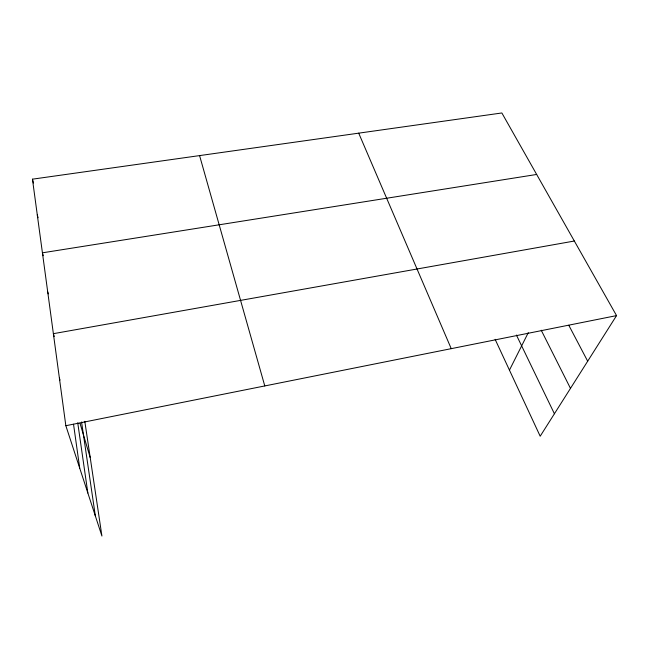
<?xml version="1.0" encoding="UTF-8"?>
<svg xmlns="http://www.w3.org/2000/svg" width="649" height="649" viewBox="0 0 649 649"><rect width="100%" height="100%" fill="white"/><g stroke="black" fill="none" stroke-linecap="round" stroke-linejoin="round"><path stroke-width="0.97" d="M509.449 370.133L528.278 332.661M84.8 421.298L101.917 536.033L65.841 425.712L32.45 179.173L501.864 112.967L616.55 315.609L540.187 436.225L495.114 339.313M65.841 425.712L616.55 315.609M574.341 241.03L53.38 333.675L54.24 336.571M42.428 252.818L536.666 174.459M568.784 325.254L587.686 361.201M541.217 330.203L570.479 388.378M516.417 335.054L554.408 413.77M358.71 133.159L451.233 348.659M59.4 378.156L60 380.079M80.005 423.262L90.211 457.586M47.726 291.977L48.277 293.908M199.584 155.598L264.784 385.936M42.696 253.791L43.24 255.738M37.285 214.876L38.064 217.764M32.45 179.173L33.472 183.034M81.555 421.988L95.354 515.971M77.734 422.815L87.85 493.029M73.532 424.219L79.722 468.172"/></g></svg>
